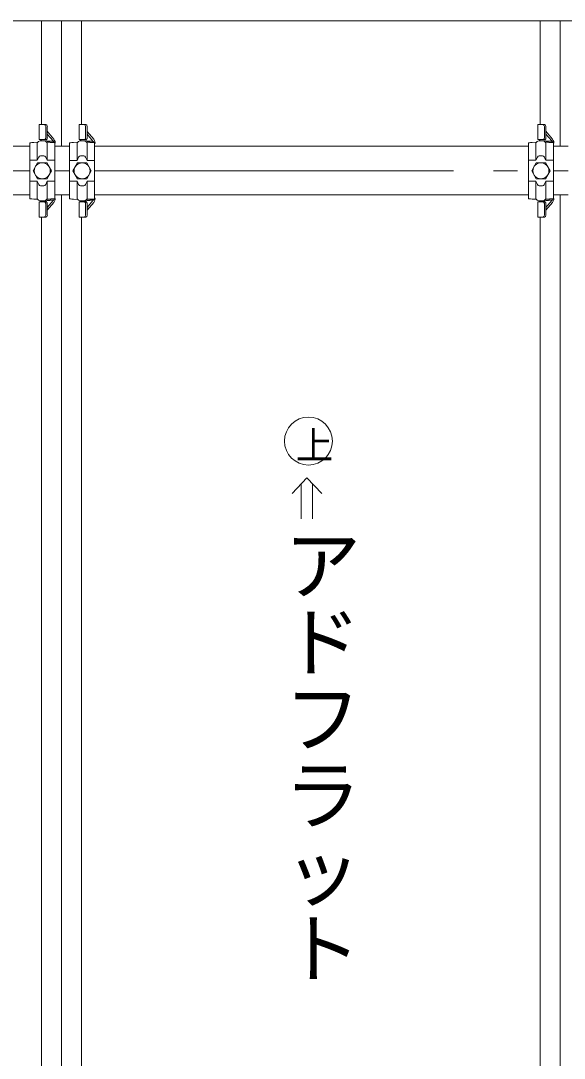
# Model space of a CAD drawing. Units: millimetres, scale not verified. Extents: x -10062 to 10062, y -6938 to 6938.
# Drawn here: x 5630 to 6175, y -2410 to -1370 of the extents above; entities that cross this region are included whole.
import ezdxf
from ezdxf.enums import TextEntityAlignment as Align

# ---------------------------------------------------------------- set-up
doc = ezdxf.new("R2010")
doc.units = ezdxf.units.MM
doc.header["$LTSCALE"] = 40
doc.linetypes.add('DASHED1', pattern=[1.8, 1.2, -0.6])
doc.linetypes.add('DOUBLE_CHAIN2', pattern=[12.8, 9, -1, 0.6, -0.6, 0.6, -1])
for name, color, linetype, lineweight in [('0-0_(2m)標準ｱﾄﾞﾌﾗッﾄ', 7, 'Continuous', 9), ('1-2_KANAGU', 2, 'Continuous', 9), ('1-8_仮囲い', 7, 'Continuous', 9)]:
    doc.layers.add(name, color=color, linetype=linetype, lineweight=lineweight)
doc.styles.add('@ＭＳ ゴシック', font='')
doc.styles.get('@ＭＳ ゴシック').set_extended_font_data('@MS Gothic')

msp = doc.modelspace()

# ---------------------------------------------------------------- linework, layer by layer
at = {"layer": '0-0_(2m)標準ｱﾄﾞﾌﾗッﾄ'}
for p, q in [((9170.98, -1370.16), (3170.98, -1370.16)), ((5650.98, -1370.16), (5650.98, -1474.1)), ((5670.98, -1370.16), (5670.98, -1495.86)), ((5690.98, -1370.16), (5690.98, -1474.1)), ((6150.98, -1370.16), (6150.98, -1474.1)), ((6170.98, -1370.16), (6170.98, -1495.86)), ((5670.98, -1544.46), (5670.98, -3195.86)), ((6170.98, -1544.46), (6170.98, -3195.86)), ((5650.98, -1566.92), (5650.98, -3174.1)), ((5690.98, -1566.92), (5690.98, -3174.1)), ((6150.98, -1566.92), (6150.98, -3174.1))]:
    msp.add_line(p, q, dxfattribs=at)
at = {"layer": '1-2_KANAGU'}
for p, q in [((5648.68, -1474.05), (5655.29, -1474.05)), ((5648.68, -1489.25), (5648.68, -1474.05)), ((5688.68, -1474.1), (5695.29, -1474.1)), ((5688.68, -1489.3), (5688.68, -1474.1)), ((6148.68, -1474.05), (6155.29, -1474.05)), ((6148.68, -1489.25), (6148.68, -1474.05)), ((5655.08, -1476.05), (5655.08, -1478.97)), ((5656.7, -1476.05), (5656.7, -1480.92)), ((5663.19, -1488.71), (5656.7, -1480.92)), ((5662.46, -1490.59), (5656.7, -1483.68)), ((5695.08, -1476.1), (5695.08, -1479.03)), ((5696.7, -1476.1), (5696.7, -1480.98)), ((5703.19, -1488.77), (5696.7, -1480.98)), ((5702.46, -1490.65), (5696.7, -1483.74)), ((6155.08, -1476.05), (6155.08, -1478.97)), ((6156.7, -1476.05), (6156.7, -1480.92)), ((6163.19, -1488.71), (6156.7, -1480.92)), ((6162.46, -1490.59), (6156.7, -1483.68)), ((5639.08, -1548.31), (5639.08, -1492.6)), ((5643, -1492.1), (5647.2, -1491.85)), ((5646.58, -1492.88), (5646.58, -1509.99)), ((5647.98, -1491.1), (5646.88, -1492.16)), ((5648.68, -1489.25), (5649.19, -1489.25)), ((5650.96, -1490.08), (5661.85, -1490.79)), ((5655.17, -1491.1), (5656.27, -1492.16)), ((5655.24, -1491.16), (5663.44, -1491.69)), ((5656.13, -1492.02), (5664.08, -1492.54)), ((5656.58, -1492.88), (5656.58, -1509.99)), ((5664.08, -1548.35), (5664.08, -1492.54)), ((5679.08, -1548.37), (5679.08, -1492.66)), ((5683, -1492.16), (5687.2, -1491.91)), ((5686.58, -1492.93), (5686.58, -1510.05)), ((5687.98, -1491.16), (5686.88, -1492.22)), ((5688.68, -1489.3), (5689.19, -1489.3)), ((5690.96, -1490.14), (5701.85, -1490.84)), ((5695.17, -1491.16), (5696.27, -1492.22)), ((5695.24, -1491.22), (5703.44, -1491.75)), ((5696.13, -1492.08), (5704.08, -1492.59)), ((5696.58, -1492.93), (5696.58, -1510.05)), ((5704.08, -1548.4), (5704.08, -1492.59)), ((6139.08, -1548.31), (6139.08, -1492.6)), ((6143, -1492.1), (6147.2, -1491.85)), ((6146.58, -1492.88), (6146.58, -1509.99)), ((6147.98, -1491.1), (6146.88, -1492.16)), ((6148.68, -1489.25), (6149.19, -1489.25)), ((6150.96, -1490.08), (6161.85, -1490.79)), ((6155.17, -1491.1), (6156.27, -1492.16)), ((6155.24, -1491.16), (6163.44, -1491.69)), ((6156.13, -1492.02), (6164.08, -1492.54)), ((6156.58, -1492.88), (6156.58, -1509.99)), ((6164.08, -1548.35), (6164.08, -1492.54)), ((5648.11, -1506.68), (5646.58, -1509.99)), ((5649.92, -1505.52), (5653.23, -1505.52)), ((5688.11, -1506.74), (5686.58, -1510.05)), ((5689.92, -1505.58), (5693.23, -1505.58)), ((6148.11, -1506.68), (6146.58, -1509.99)), ((6149.92, -1505.52), (6153.23, -1505.52)), ((5639.08, -1509.99), (5646.58, -1509.99)), ((5679.08, -1510.05), (5686.58, -1510.05)), ((6139.08, -1509.99), (6146.58, -1509.99)), ((5639.08, -1530.92), (5646.58, -1530.92)), ((5648.11, -1534.24), (5646.58, -1530.92)), ((5646.58, -1548.04), (5646.58, -1530.92)), ((5649.92, -1535.39), (5653.23, -1535.39)), ((5656.58, -1548.04), (5656.58, -1530.92)), ((5679.08, -1530.98), (5686.58, -1530.98)), ((5688.11, -1534.29), (5686.58, -1530.98)), ((5686.58, -1548.1), (5686.58, -1530.98)), ((5689.92, -1535.45), (5693.23, -1535.45)), ((5696.58, -1548.1), (5696.58, -1530.98)), ((6139.08, -1530.92), (6146.58, -1530.92)), ((6148.11, -1534.24), (6146.58, -1530.92)), ((6146.58, -1548.04), (6146.58, -1530.92)), ((6149.92, -1535.39), (6153.23, -1535.39)), ((6156.58, -1548.04), (6156.58, -1530.92)), ((5647.98, -1549.82), (5646.88, -1548.76)), ((5655.17, -1549.82), (5656.27, -1548.76)), ((5656.13, -1548.89), (5664.08, -1548.38)), ((5696.13, -1548.95), (5704.08, -1548.44)), ((6147.98, -1549.82), (6146.88, -1548.76)), ((6155.17, -1549.82), (6156.27, -1548.76)), ((6156.13, -1548.89), (6164.08, -1548.38)), ((5643, -1548.81), (5647.2, -1549.06)), ((5648.68, -1551.67), (5649.19, -1551.67)), ((5648.68, -1551.67), (5648.68, -1566.87)), ((5650.96, -1550.83), (5661.85, -1550.13)), ((5655.24, -1549.75), (5663.44, -1549.22)), ((5662.46, -1550.32), (5656.7, -1557.23)), ((5663.19, -1552.2), (5656.7, -1559.99)), ((5683, -1548.87), (5687.2, -1549.12)), ((5687.98, -1549.87), (5686.88, -1548.82)), ((5688.68, -1551.72), (5689.19, -1551.72)), ((5688.68, -1551.72), (5688.68, -1566.92)), ((5690.96, -1550.89), (5701.85, -1550.18)), ((5695.17, -1549.87), (5696.27, -1548.82)), ((5695.24, -1549.81), (5703.44, -1549.28)), ((5702.46, -1550.38), (5696.7, -1557.29)), ((5703.19, -1552.26), (5696.7, -1560.05)), ((6143, -1548.81), (6147.2, -1549.06)), ((6148.68, -1551.67), (6149.19, -1551.67)), ((6148.68, -1551.67), (6148.68, -1566.87)), ((6150.96, -1550.83), (6161.85, -1550.13)), ((6155.24, -1549.75), (6163.44, -1549.22)), ((6162.46, -1550.32), (6156.7, -1557.23)), ((6163.19, -1552.2), (6156.7, -1559.99)), ((5648.68, -1566.87), (5655.29, -1566.87)), ((5655.08, -1564.87), (5655.08, -1561.94)), ((5656.7, -1564.87), (5656.7, -1559.99)), ((5688.68, -1566.92), (5695.29, -1566.92)), ((5695.08, -1564.92), (5695.08, -1562)), ((5696.7, -1564.92), (5696.7, -1560.05)), ((6148.68, -1566.87), (6155.29, -1566.87)), ((6155.08, -1564.87), (6155.08, -1561.94)), ((6156.7, -1564.87), (6156.7, -1559.99))]:
    msp.add_line(p, q, dxfattribs=at)
at = {"layer": '1-2_KANAGU', "linetype": 'DASHED1'}
for p, q in [((5655.08, -1478.97), (5655.08, -1487.25)), ((5656.7, -1480.92), (5656.7, -1487.25)), ((5695.08, -1479.03), (5695.08, -1487.3)), ((5696.7, -1480.98), (5696.7, -1487.3)), ((6155.08, -1478.97), (6155.08, -1487.25)), ((6156.7, -1480.92), (6156.7, -1487.25)), ((5649.19, -1489.25), (5655.29, -1489.25)), ((5689.19, -1489.3), (5695.29, -1489.3)), ((6149.19, -1489.25), (6155.29, -1489.25)), ((5649.19, -1551.67), (5655.29, -1551.67)), ((5655.08, -1561.94), (5655.08, -1553.67)), ((5656.7, -1559.99), (5656.7, -1553.67)), ((5689.19, -1551.72), (5695.29, -1551.72)), ((5695.08, -1562), (5695.08, -1553.72)), ((5696.7, -1560.05), (5696.7, -1553.72)), ((6149.19, -1551.67), (6155.29, -1551.67)), ((6155.08, -1561.94), (6155.08, -1553.67)), ((6156.7, -1559.99), (6156.7, -1553.67))]:
    msp.add_line(p, q, dxfattribs=at)
at = {"layer": '1-2_KANAGU', "color": 4, "lineweight": 5}
for p, q in [((5642.38, -1520.46), (5646.98, -1512.49)), ((5646.98, -1512.49), (5656.18, -1512.49)), ((5656.18, -1512.49), (5660.78, -1520.46)), ((5682.38, -1520.52), (5686.98, -1512.55)), ((5686.98, -1512.55), (5696.18, -1512.55)), ((5696.18, -1512.55), (5700.78, -1520.52)), ((6142.38, -1520.46), (6146.98, -1512.49)), ((6146.98, -1512.49), (6156.18, -1512.49)), ((6156.18, -1512.49), (6160.78, -1520.46)), ((5646.98, -1528.42), (5642.38, -1520.46)), ((5660.78, -1520.46), (5656.18, -1528.42)), ((5686.98, -1528.48), (5682.38, -1520.52)), ((5700.78, -1520.52), (5696.18, -1528.48)), ((6146.98, -1528.42), (6142.38, -1520.46)), ((6160.78, -1520.46), (6156.18, -1528.42)), ((5656.18, -1528.42), (5646.98, -1528.42)), ((5696.18, -1528.48), (5686.98, -1528.48)), ((6156.18, -1528.42), (6146.98, -1528.42))]:
    msp.add_line(p, q, dxfattribs=at)
at = {"layer": '1-2_KANAGU'}
for points in [[(5655.04, -1506.68), (5656.58, -1509.99), (5664.08, -1509.99)], [(5695.04, -1506.74), (5696.58, -1510.05), (5704.08, -1510.05)], [(6155.04, -1506.68), (6156.58, -1509.99), (6164.08, -1509.99)], [(5655.04, -1534.24), (5656.58, -1530.92), (5664.08, -1530.92)], [(5695.04, -1534.29), (5696.58, -1530.98), (5704.08, -1530.98)], [(6155.04, -1534.24), (6156.58, -1530.92), (6164.08, -1530.92)]]:
    msp.add_lwpolyline(points, dxfattribs=at)
at = {"layer": '1-2_KANAGU', "color": 4, "lineweight": 5}
for centre in [(5651.58, -1520.46), (5691.58, -1520.52), (6151.58, -1520.46)]:
    msp.add_circle(centre, 7.97, dxfattribs=at)
at = {"layer": '1-2_KANAGU'}
for centre, radius, start, end in [((5647.58, -1492.88), 1, 134.006, 180), ((5649.58, -1492.75), 2.3, 93.937, 134.006), ((5649.19, -1490.49), 1.24, 2.469, 90), ((5653.58, -1492.75), 2.3, 45.994, 89.995), ((5655.58, -1492.88), 1, 0, 45.994), ((5687.58, -1492.93), 1, 134.006, 180), ((5689.58, -1492.81), 2.3, 93.937, 134.006), ((5689.19, -1490.54), 1.24, 2.469, 90), ((5693.58, -1492.81), 2.3, 45.994, 89.995), ((5695.58, -1492.93), 1, 0, 45.994), ((6147.58, -1492.88), 1, 134.006, 180), ((6149.58, -1492.75), 2.3, 93.937, 134.006), ((6149.19, -1490.49), 1.24, 2.469, 90), ((6153.58, -1492.75), 2.3, 45.994, 89.995), ((6155.58, -1492.88), 1, 0, 45.994), ((5649.92, -1507.52), 2, 90, 155.142), ((5653.23, -1507.52), 2, 24.858, 90), ((5689.92, -1507.58), 2, 90, 155.142), ((5693.23, -1507.58), 2, 24.858, 90), ((6149.92, -1507.52), 2, 90, 155.142), ((6153.23, -1507.52), 2, 24.858, 90), ((5649.92, -1533.39), 2, 204.858, 270), ((5653.23, -1533.39), 2, 270, 335.142), ((5689.92, -1533.45), 2, 204.858, 270), ((5693.23, -1533.45), 2, 270, 335.142), ((6149.92, -1533.39), 2, 204.858, 270), ((6153.23, -1533.39), 2, 270, 335.142), ((5647.58, -1548.04), 1, 180, 225.994), ((5655.58, -1548.04), 1, 314.006, 0), ((5687.58, -1548.1), 1, 180, 225.994), ((5695.58, -1548.1), 1, 314.006, 0), ((6147.58, -1548.04), 1, 180, 225.994), ((6155.58, -1548.04), 1, 314.006, 0), ((5649.58, -1548.16), 2.3, 225.994, 266.063), ((5649.19, -1550.43), 1.24, 270, 357.531), ((5653.58, -1548.16), 2.3, 270.005, 314.006), ((5689.58, -1548.22), 2.3, 225.994, 266.063), ((5689.19, -1550.48), 1.24, 270, 357.531), ((5693.58, -1548.22), 2.3, 270.005, 314.006), ((6149.58, -1548.16), 2.3, 225.994, 266.063), ((6149.19, -1550.43), 1.24, 270, 357.531), ((6153.58, -1548.16), 2.3, 270.005, 314.006)]:
    msp.add_arc(centre, radius, start, end, dxfattribs=at)
for centre, major_axis, ratio, start_param, end_param in [((5653.66, -1476.05), (0, 2), 0.707001, 4.712389, 6.2831853), ((5655.29, -1476.05), (0, 2), 0.707001, 4.712389, 6.2831853), ((5693.66, -1476.1), (0, 2), 0.707001, 4.712389, 6.2831853), ((5695.29, -1476.1), (0, 2), 0.707001, 4.712389, 6.2831853), ((6153.66, -1476.05), (0, 2), 0.707001, 4.712389, 6.2831853), ((6155.29, -1476.05), (0, 2), 0.707001, 4.712389, 6.2831853), ((5669.08, -1492.6), (-30, 0), 0.033603, 5.765587, 6.2831853), ((5651.58, -1490.52), (-2.93, 0), 0.034045, 3.9608415, 5.5404285), ((5662.33, -1490.78), (1.74, -1.85), 0.087542, 0, 1.5914235), ((5660.24, -1490.38), (3.75, -3.22), 0.663063, 0.0401523, 1.3363299), ((5709.08, -1492.66), (-30, 0), 0.033603, 5.765587, 6.2831853), ((5691.58, -1490.58), (-2.93, 0), 0.034045, 3.9608415, 5.5404285), ((5702.33, -1490.84), (1.74, -1.85), 0.087542, 0, 1.5914235), ((5700.24, -1490.44), (3.75, -3.22), 0.663063, 0.0401523, 1.3363299), ((6169.08, -1492.6), (-30, 0), 0.033603, 5.765587, 6.2831853), ((6151.58, -1490.52), (-2.93, 0), 0.034045, 3.9608415, 5.5404285), ((6162.33, -1490.78), (1.74, -1.85), 0.087542, 0, 1.5914235), ((6160.24, -1490.38), (3.75, -3.22), 0.663063, 0.0401523, 1.3363299), ((5669.08, -1548.31), (-30, 0), 0.033604, 6.2831853, 6.8007772), ((5662.33, -1550.14), (1.74, 1.85), 0.087549, 4.691762, 6.2831853), ((5660.24, -1550.53), (3.75, 3.22), 0.663063, 4.9468554, 6.243033), ((5709.08, -1548.37), (-30, 0), 0.033604, 6.2831853, 6.8007772), ((5702.33, -1550.19), (1.74, 1.85), 0.087549, 4.691762, 6.2831853), ((5700.24, -1550.59), (3.75, 3.22), 0.663063, 4.9468554, 6.243033), ((6169.08, -1548.31), (-30, 0), 0.033604, 6.2831853, 6.8007772), ((6162.33, -1550.14), (1.74, 1.85), 0.087549, 4.691762, 6.2831853), ((6160.24, -1550.53), (3.75, 3.22), 0.663063, 4.9468554, 6.243033), ((5651.58, -1550.39), (-2.93, 0), 0.034055, 0.7427079, 2.3223852), ((5691.58, -1550.45), (-2.93, 0), 0.034055, 0.7427079, 2.3223852), ((6151.58, -1550.39), (-2.93, 0), 0.034055, 0.7427079, 2.3223852), ((5653.66, -1564.87), (0, 2), 0.707001, 3.1415927, 4.712389), ((5655.29, -1564.87), (0, 2), 0.707001, 3.1415927, 4.712389), ((5693.66, -1564.92), (0, 2), 0.707001, 3.1415927, 4.712389), ((5695.29, -1564.92), (0, 2), 0.707001, 3.1415927, 4.712389), ((6153.66, -1564.87), (0, 2), 0.707001, 3.1415927, 4.712389), ((6155.29, -1564.87), (0, 2), 0.707001, 3.1415927, 4.712389)]:
    msp.add_ellipse(centre, major_axis=major_axis, ratio=ratio, start_param=start_param, end_param=end_param, dxfattribs=at)
at = {"layer": '1-2_KANAGU', "linetype": 'DASHED1'}
for centre, start_param, end_param in [((5653.66, -1487.25), 3.1415927, 4.712389), ((5655.29, -1487.25), 3.1415927, 4.712389), ((5693.66, -1487.3), 3.1415927, 4.712389), ((5695.29, -1487.3), 3.1415927, 4.712389), ((6153.66, -1487.25), 3.1415927, 4.712389), ((6155.29, -1487.25), 3.1415927, 4.712389), ((5653.66, -1553.67), 4.712389, 6.2831853), ((5655.29, -1553.67), 4.712389, 6.2831853), ((5693.66, -1553.72), 4.712389, 6.2831853), ((5695.29, -1553.72), 4.712389, 6.2831853), ((6153.66, -1553.67), 4.712389, 6.2831853), ((6155.29, -1553.67), 4.712389, 6.2831853)]:
    msp.add_ellipse(centre, major_axis=(0, 2), ratio=0.707001, start_param=start_param, end_param=end_param, dxfattribs=at)
at = {"layer": '1-8_仮囲い'}
for p, q in [((5204.08, -1495.86), (5639.08, -1495.86)), ((5664.08, -1495.86), (5679.08, -1495.86)), ((5704.08, -1495.86), (6139.08, -1495.86)), ((6164.08, -1495.86), (6179.08, -1495.86)), ((5204.08, -1544.49), (5639.08, -1544.49)), ((5664.08, -1544.49), (5679.08, -1544.49)), ((5704.08, -1544.49), (6139.08, -1544.49)), ((6164.08, -1544.5), (6179.08, -1544.5)), ((5916.98, -1828.06), (5902.05, -1843.74)), ((5916.98, -1828.06), (5931.9, -1843.74)), ((5911.3, -1833.83), (5911.3, -1869.05)), ((5922.66, -1833.83), (5922.66, -1869.05))]:
    msp.add_line(p, q, dxfattribs=at)
at = {"layer": '1-8_仮囲い', "linetype": 'DOUBLE_CHAIN2'}
for p, q in [((5295.24, -1520.5), (5639.08, -1520.5)), ((5664.08, -1520.44), (5679.08, -1520.44)), ((5704.08, -1520.5), (6139.08, -1520.5)), ((6164.08, -1520.44), (6179.08, -1520.44))]:
    msp.add_line(p, q, dxfattribs=at)
at = {"layer": '1-8_仮囲い'}
msp.add_circle((5918.51, -1791.29), 24.02, dxfattribs=at)

# ---------------------------------------------------------------- texts
at = {"layer": '1-8_仮囲い', "style": '@ＭＳ ゴシック'}
for s, height, p in [('上', 27.59, (5902.1, -1776.18)), ('アドフラット', 56.3, (5886.7, -1876.32))]:
    msp.add_text(s, height=height, rotation=270, dxfattribs=at).set_placement(p, align=Align.BOTTOM_LEFT)

doc.saveas('drawing.dxf')
